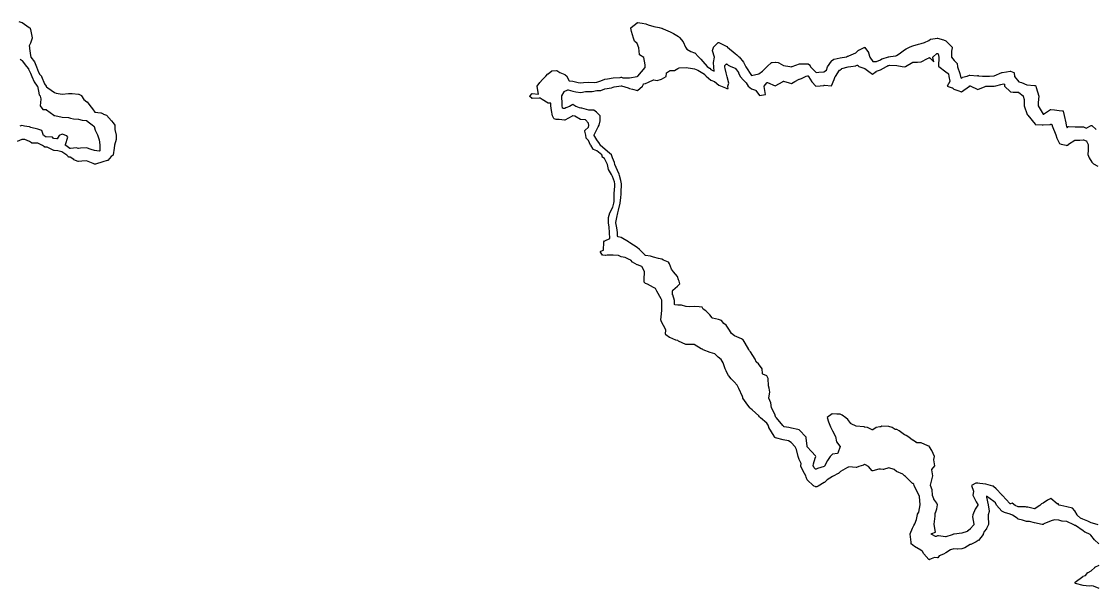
# Model space of a CAD drawing. Header units: millimetres. Extents: x 0 to 500, y 0 to 700.
# Drawn here: x 254.4 to 377.2, y 376.9 to 441.7 of the extents above; entities that cross this region are included whole.
import ezdxf

# ---------------------------------------------------------------- set-up
doc = ezdxf.new("R2010")
doc.units = ezdxf.units.MM
doc.layers.add('CORTE', color=1, linetype='Continuous')
doc.layers.add('GRABADO', color=5, linetype='Continuous')

msp = doc.modelspace()

# ---------------------------------------------------------------- linework, layer by layer
at = {"layer": 'CORTE'}
for points in [[(254.14, 441.72), (254.5, 441.6), (254.5, 441.6), (254.51, 441.59), (255.33, 441.03), (255.4, 440.99), (255.41, 440.98), (255.41, 440.98), (255.42, 440.98), (255.42, 440.97), (255.43, 440.96), (255.43, 440.95), (255.43, 440.94), (255.47, 440.82), (255.47, 440.81), (255.65, 439.87), (255.65, 439.86), (255.65, 439.85), (255.65, 439.84), (255.65, 439.83), (255.47, 439.26), (255.47, 439.26), (255.31, 438.93), (255.35, 438.76), (255.35, 438.75), (255.36, 438.62), (255.47, 437.84), (255.5, 437.66), (255.92, 437.12), (255.92, 437.12), (255.93, 437.11), (255.93, 437.11), (256.15, 436.55), (256.39, 435.95), (256.56, 435.66), (256.73, 435.46), (256.74, 435.45), (256.74, 435.44), (256.74, 435.44), (257.09, 434.6), (257.26, 434.34), (257.26, 434.33), (257.26, 434.33), (257.27, 434.32), (257.27, 434.31), (257.27, 434.28), (257.3, 434.25), (257.46, 434.16), (257.46, 434.16), (258.21, 433.6), (258.42, 433.54), (259.1, 433.43), (259.82, 433.51), (259.83, 433.51), (260.03, 433.49), (260.23, 433.51), (260.23, 433.51), (260.24, 433.51), (260.96, 433.43), (260.97, 433.43), (260.98, 433.43), (260.98, 433.43), (260.99, 433.42), (261.29, 433.25), (261.3, 433.25), (261.3, 433.24), (261.31, 433.24), (261.31, 433.23), (261.32, 433.22), (261.57, 432.8), (261.93, 432.55), (261.93, 432.55), (261.94, 432.55), (261.94, 432.54), (262.26, 432.12), (262.55, 431.74), (262.85, 431.36), (263.53, 431.29), (263.54, 431.29), (263.55, 431.29), (263.55, 431.29), (263.77, 431.17), (263.84, 431.13), (264.15, 431.03), (264.16, 431.03), (264.17, 431.03), (264.18, 431.02), (264.18, 431.02), (264.18, 431.01), (264.72, 430.37), (264.93, 430.16), (264.93, 430.15), (265.12, 429.89), (265.12, 429.89), (265.12, 429.88), (265.12, 429.87), (265.13, 429.87), (265.13, 429.86), (265.13, 429.85), (265.13, 429.39), (265.26, 428.75), (265.26, 428.75), (265.26, 428.25), (265.26, 428.25), (265.26, 428.24), (265.08, 427.61), (265.04, 427.26), (264.93, 426.5), (264.93, 426.5), (264.93, 426.49), (264.92, 426.48), (264.92, 426.48), (264.92, 426.47), (264.91, 426.46), (264.91, 426.46), (264.71, 426.29), (264.3, 425.85), (264.29, 425.85), (264.29, 425.84), (264.28, 425.84), (264.28, 425.84), (264.27, 425.84), (264.26, 425.83), (263.76, 425.69), (262.9, 425.42), (262.89, 425.42), (262.89, 425.41), (262.88, 425.41), (262.87, 425.41), (262.79, 425.43), (262.78, 425.43), (262.66, 425.48), (262.66, 425.48), (261.87, 425.82), (261.34, 425.78), (260.96, 425.73), (260.96, 425.73), (260.95, 425.73), (260.94, 425.73), (260.93, 425.73), (260.93, 425.73), (260.43, 425.93), (260.42, 425.93), (260.42, 425.94), (260, 426.21), (259.85, 426.24), (259.84, 426.24), (259.83, 426.25), (259.82, 426.25), (259.82, 426.26), (259.81, 426.26), (259.81, 426.27), (259.64, 426.46), (259.07, 426.84), (258.6, 426.96), (258.17, 426.99), (258.16, 427), (258.16, 427), (258.15, 427), (258.15, 427), (257.4, 427.35), (257.24, 427.36), (257.09, 427.38), (257.09, 427.38), (257.09, 427.38), (257.08, 427.39), (257.07, 427.39), (257.06, 427.39), (257.06, 427.4), (256.84, 427.56), (256.3, 427.84), (255.63, 427.84), (255.63, 427.84), (255.62, 427.84), (255.61, 427.85), (255.6, 427.85), (255.6, 427.85), (255.59, 427.85), (255.36, 428.03), (254.82, 428.23), (254.48, 428.23), (253.96, 428.01)], [(377.62, 382.06), (377.12, 382.51), (377.12, 382.51), (376.69, 383.03), (376.63, 383.1), (376.03, 383.38), (376.02, 383.38), (375.8, 383.54), (375.8, 383.54), (374.93, 384.12), (374.87, 384.15), (374.84, 384.15), (374.83, 384.16), (374.83, 384.16), (374.82, 384.16), (374.81, 384.17), (374.76, 384.21), (373.95, 384.58), (373.4, 384.63), (373.39, 384.63), (373.38, 384.64), (373.03, 384.75), (372.55, 384.8), (372.14, 384.68), (371.31, 384.31), (371.22, 384.27), (371.22, 384.27), (371.17, 384.25), (371.16, 384.25), (371.15, 384.25), (371.14, 384.25), (370.25, 384.43), (369.66, 384.6), (369.34, 384.6), (369.33, 384.6), (369.32, 384.6), (369.32, 384.61), (368.86, 384.75), (368.39, 384.87), (368.39, 384.87), (368.38, 384.88), (368.37, 384.88), (368.36, 384.89), (368.15, 385.07), (367.74, 385.32), (367.46, 385.43), (366.8, 385.64), (366.8, 385.64), (366.53, 385.77), (366.52, 385.77), (366.51, 385.77), (366.51, 385.78), (366.5, 385.78), (365.92, 386.45), (365.92, 386.45), (365.91, 386.46), (365.91, 386.46), (365.8, 386.72), (365.59, 386.87), (364.77, 387.49), (364.78, 387.37), (364.94, 386.51), (365.08, 385.76), (365.08, 385.75), (365.08, 385.74), (365.08, 385.73), (365.08, 385.72), (365.08, 385.72), (364.94, 385.37), (364.95, 385.18), (364.99, 384.28), (364.99, 384.27), (364.99, 384.27), (364.99, 384.26), (364.99, 384.25), (364.99, 384.24), (364.77, 383.78), (364.77, 383.78), (364.77, 383.77), (364.51, 383.44), (364.38, 383.13), (364.37, 383.12), (364.37, 383.12), (363.84, 382.44), (363.84, 382.43), (363.83, 382.43), (363.82, 382.42), (363.59, 382.26), (363.59, 382.26), (363.58, 382.26), (362.97, 381.98), (362.89, 381.95), (362.29, 381.59), (362.29, 381.59), (362.28, 381.58), (361.95, 381.48), (361.95, 381.48), (361.94, 381.48), (361.47, 381.42), (361.46, 381.42), (361.45, 381.42), (361.01, 381.49), (360.64, 381.34), (360.11, 381), (360.11, 381), (359.83, 380.87), (359.36, 380.68), (359.21, 380.46), (359.21, 380.45), (359.2, 380.45), (359.2, 380.44), (359.19, 380.44), (359.18, 380.43), (359.17, 380.43), (359.16, 380.43), (359.16, 380.43), (359.15, 380.43), (358.83, 380.47), (358.25, 380.24), (358.24, 380.23), (358.24, 380.23), (358.23, 380.23), (358.22, 380.23), (358.21, 380.23), (358.21, 380.23), (358.2, 380.23), (358.19, 380.24), (358.18, 380.24), (358.18, 380.25), (358.17, 380.25), (358.17, 380.25), (357.6, 380.89), (357.59, 380.9), (357.59, 380.9), (357.46, 381.15), (357.25, 381.31), (356.54, 381.74), (356.53, 381.74), (356.33, 381.91), (356.3, 381.93), (356.29, 381.93), (356.19, 381.99), (356.18, 381.99), (356.18, 381.99), (356.17, 382), (356.17, 382), (356.16, 382.01), (356.16, 382.01), (356.16, 382.02), (356.15, 382.03), (356.15, 382.04), (356.15, 382.05), (356.15, 382.22), (356.02, 383.15), (356.02, 383.16), (356.02, 383.17), (356.02, 383.17), (356.02, 383.18), (356.03, 383.19), (356.3, 383.85), (356.45, 384.14), (356.45, 384.14), (356.55, 384.31), (356.75, 384.84), (356.89, 385.41), (356.89, 385.42), (356.89, 385.42), (357.03, 385.65), (357.17, 386.5), (357.09, 387.44), (357.05, 387.58), (356.76, 388.14), (356.76, 388.14), (356.49, 388.69), (356.49, 388.7), (356.45, 388.85), (356.33, 388.93), (356.33, 388.93), (356.32, 388.94), (355.47, 389.78), (355.47, 389.79), (355.47, 389.79), (355.45, 389.81), (355.44, 389.81), (355.43, 389.81), (355.42, 389.82), (355.42, 389.82), (355.41, 389.82), (355.4, 389.82), (355.4, 389.83), (355.39, 389.83), (355.19, 390.02), (354.49, 390.3), (354.48, 390.3), (354.48, 390.31), (354.47, 390.31), (354.19, 390.53), (353.59, 390.71), (352.97, 390.53), (352.97, 390.53), (352.96, 390.52), (352.95, 390.52), (352.94, 390.53), (352.66, 390.58), (352.44, 390.58), (351.76, 390.38), (351.75, 390.38), (351.75, 390.38), (351.74, 390.37), (351.73, 390.38), (351.72, 390.38), (351.72, 390.38), (351.71, 390.38), (351.7, 390.38), (351.7, 390.39), (351.69, 390.4), (351.68, 390.4), (351.28, 390.88), (350.94, 391.06), (350.82, 391.09), (350.7, 391.04), (350.7, 391.04), (350.15, 390.87), (349.91, 390.78), (349.9, 390.78), (349.9, 390.78), (349.89, 390.78), (349.88, 390.78), (349.01, 390.83), (349.01, 390.83), (349, 390.82), (349, 390.82), (348.89, 390.76), (348.08, 390.32), (347.83, 390.09), (347.82, 390.08), (347.82, 390.08), (347.81, 390.08), (347.24, 389.77), (347.24, 389.76), (347.14, 389.72), (346.56, 389.37), (346.23, 389.07), (346.22, 389.07), (346.22, 389.07), (345.53, 388.65), (345.53, 388.65), (345.35, 388.57), (345.35, 388.57), (345.34, 388.57), (345.33, 388.56), (345.26, 388.55), (345.26, 388.55), (345.25, 388.55), (345.24, 388.56), (345.23, 388.56), (345.23, 388.56), (345.22, 388.56), (345.17, 388.59), (345.02, 388.65), (345.01, 388.65), (345.01, 388.66), (345, 388.66), (345, 388.66), (344.27, 389.34), (344.27, 389.34), (344.26, 389.35), (344.26, 389.36), (344.15, 389.67), (344.1, 389.8), (343.79, 390.36), (343.79, 390.36), (343.53, 390.91), (343.53, 390.92), (343.53, 390.93), (343.53, 390.93), (343.53, 390.94), (343.53, 390.95), (343.53, 390.95), (343.57, 391.23), (343.33, 391.68), (343.33, 391.68), (343.33, 391.69), (343.33, 391.69), (343.25, 392.04), (343.05, 392.81), (342.9, 393.12), (342.43, 393.63), (342.11, 393.8), (341.53, 393.92), (341.53, 393.93), (340.63, 394.17), (340.6, 394.18), (340.6, 394.18), (340.58, 394.19), (340.57, 394.19), (340.56, 394.2), (340.56, 394.2), (340.53, 394.22), (340.53, 394.22), (340.52, 394.23), (340.51, 394.24), (340.51, 394.24), (340.51, 394.25), (340.48, 394.33), (339.87, 395.35), (339.87, 395.36), (339.86, 395.36), (339.86, 395.37), (339.82, 395.6), (339.64, 395.82), (338.92, 396.45), (338.92, 396.45), (338.82, 396.57), (338.72, 396.65), (338.72, 396.65), (337.96, 397.36), (337.79, 397.51), (337.78, 397.52), (337.73, 397.55), (337.72, 397.55), (337.71, 397.55), (337.7, 397.56), (337.7, 397.56), (337.7, 397.57), (337.28, 398.17), (336.92, 398.68), (336.92, 398.69), (336.89, 398.74), (336.89, 398.74), (336.89, 398.75), (336.85, 398.87), (336.46, 399.8), (336.25, 400.18), (335.93, 400.55), (335.58, 400.89), (335.58, 400.9), (335.29, 401.24), (335.28, 401.25), (335.28, 401.25), (335, 401.82), (334.89, 402.03), (334.89, 402.03), (334.66, 402.73), (334.42, 403.12), (334.09, 403.38), (334.09, 403.39), (333.72, 403.76), (333.19, 403.9), (333.18, 403.9), (332.39, 404.21), (332.39, 404.22), (332.38, 404.22), (332.3, 404.28), (332.26, 404.3), (332.15, 404.34), (332.15, 404.34), (331.34, 404.83), (330.43, 404.83), (330.42, 404.83), (330.42, 404.83), (330.41, 404.83), (330.4, 404.83), (329.57, 405.21), (329.57, 405.21), (329.48, 405.26), (329.45, 405.27), (329.23, 405.32), (329.23, 405.32), (328.55, 405.6), (328.54, 405.6), (328.54, 405.6), (328.53, 405.61), (328.11, 405.94), (328.1, 405.95), (328.1, 405.95), (328.1, 405.96), (328.09, 405.96), (328.09, 405.97), (328.09, 405.98), (328.08, 405.99), (328.08, 406), (328.08, 406), (328.12, 406.49), (327.58, 407.5), (327.58, 407.5), (327.56, 407.56), (327.55, 407.58), (327.55, 407.58), (327.54, 407.59), (327.54, 407.6), (327.54, 407.61), (327.54, 407.62), (327.54, 407.63), (327.54, 407.63), (327.54, 407.64), (327.55, 407.65), (327.55, 407.67), (327.58, 407.93), (327.64, 408.73), (327.64, 409.84), (327.63, 409.89), (327.58, 410.04), (327.07, 410.91), (327.07, 410.91), (326.93, 411.21), (326.69, 411.34), (326.01, 411.71), (325.77, 411.8), (325.76, 411.81), (325.76, 411.81), (325.75, 411.82), (325.66, 411.91), (325.66, 411.92), (325.65, 411.92), (325.65, 411.93), (325.64, 411.94), (325.64, 411.94), (325.64, 411.95), (325.62, 412.05), (325.62, 412.06), (325.62, 412.19), (325.68, 413.16), (325.35, 413.74), (324.85, 413.92), (324.84, 413.92), (324.84, 413.92), (324.31, 414.22), (324.3, 414.23), (324.3, 414.23), (324.29, 414.23), (324.09, 414.45), (323.91, 414.54), (323.47, 414.76), (323.01, 414.83), (323, 414.83), (322.99, 414.84), (322.99, 414.84), (322.7, 414.97), (322.09, 415.04), (321.41, 415.04), (321.19, 414.97), (321.18, 414.97), (321.17, 414.97), (321.17, 414.97), (321.16, 414.97), (320.89, 415.01), (320.89, 415.01), (320.88, 415.01), (320.87, 415.02), (320.86, 415.03), (320.85, 415.03), (320.85, 415.04), (320.63, 415.36), (320.63, 415.36), (320.63, 415.37), (320.62, 415.38), (320.62, 415.39), (320.62, 415.4), (320.62, 415.41), (320.63, 415.43), (320.63, 415.44), (320.63, 415.44), (320.64, 415.45), (320.64, 415.45), (320.65, 415.46), (320.65, 415.46), (320.66, 415.47), (320.66, 415.47), (320.97, 415.6), (321.01, 416.52), (321.01, 416.52), (321.02, 416.53), (321.02, 416.54), (321.02, 416.54), (321.02, 416.55), (321.03, 416.56), (321.03, 416.56), (321.11, 416.65), (321.12, 416.65), (321.12, 416.66), (321.13, 416.66), (321.13, 416.66), (321.7, 416.94), (321.68, 417.62), (321.61, 418.24), (321.55, 418.73), (321.55, 418.73), (321.55, 419.3), (321.56, 419.31), (321.7, 419.87), (321.71, 419.88), (322.03, 420.52), (322.14, 420.83), (322.17, 420.97), (322.19, 421.17), (322.19, 422.07), (322.19, 422.07), (322.26, 422.89), (322.27, 423.17), (322.22, 423.4), (322.02, 424.01), (321.9, 424.26), (321.56, 424.81), (321.56, 424.82), (321.56, 424.83), (321.56, 424.83), (321.45, 425.38), (321.11, 426.07), (320.91, 426.18), (320.9, 426.18), (320.9, 426.19), (320.89, 426.19), (320.89, 426.2), (320.88, 426.2), (320.88, 426.21), (320.88, 426.22), (320.87, 426.22), (320.78, 426.47), (320.2, 426.93), (319.82, 427.09), (319.81, 427.09), (319.81, 427.09), (319.8, 427.1), (319.79, 427.11), (319.79, 427.12), (319.52, 427.59), (319.51, 427.59), (319.25, 428.14), (319.01, 428.4), (319.01, 428.4), (319.01, 428.41), (319, 428.42), (319, 428.43), (319, 428.43), (318.96, 428.72), (318.85, 429.2), (318.84, 429.21), (318.85, 429.22), (318.85, 429.23), (318.85, 429.23), (318.85, 429.24), (318.85, 429.25), (318.86, 429.25), (318.86, 429.26), (318.86, 429.26), (319.25, 429.66), (319.31, 429.85), (319.25, 430.09), (318.93, 430.47), (318.38, 430.53), (318.38, 430.53), (318.37, 430.53), (318.36, 430.54), (318.35, 430.54), (317.71, 430.89), (317.49, 430.94), (317.46, 430.95), (317.45, 430.95), (317.38, 430.9), (317.38, 430.9), (316.57, 430.45), (316.57, 430.45), (316.56, 430.45), (316.55, 430.45), (316.54, 430.44), (316.53, 430.44), (315.92, 430.51), (315.61, 430.52), (315.6, 430.52), (315.59, 430.52), (315.58, 430.53), (315.35, 430.61), (315.34, 430.61), (315.34, 430.62), (315.33, 430.62), (315.32, 430.63), (315.31, 430.64), (315.15, 430.93), (315.15, 430.94), (315.15, 430.94), (315.15, 430.94), (315.04, 431.55), (315.04, 431.55), (314.96, 432.07), (314.96, 432.07), (314.94, 432.39), (314.69, 432.38), (314.68, 432.38), (314.67, 432.38), (314.67, 432.38), (314.66, 432.38), (314.65, 432.38), (314.65, 432.39), (313.98, 432.81), (313.73, 432.96), (313.64, 432.98), (312.83, 432.93), (312.83, 432.93), (312.82, 432.93), (312.81, 432.93), (312.8, 432.94), (312.8, 432.94), (312.79, 432.94), (312.78, 432.95), (312.78, 432.95), (312.6, 433.13), (312.59, 433.14), (312.59, 433.14), (312.58, 433.15), (312.58, 433.16), (312.58, 433.16), (312.57, 433.17), (312.57, 433.18), (312.57, 433.18), (312.57, 433.19), (312.57, 433.2), (312.58, 433.21), (312.58, 433.21), (312.58, 433.22), (312.59, 433.23), (312.59, 433.23), (312.78, 433.45), (312.78, 433.46), (312.78, 433.46), (312.79, 433.47), (312.8, 433.47), (312.8, 433.47), (312.81, 433.48), (312.82, 433.48), (312.82, 433.48), (312.83, 433.48), (312.83, 433.48), (313.53, 433.43), (313.39, 434.29), (313.39, 434.29), (313.39, 434.3), (313.39, 434.31), (313.39, 434.31), (313.4, 434.32), (313.4, 434.33), (313.4, 434.33), (313.41, 434.34), (313.7, 434.74), (313.7, 434.75), (314.01, 435.09), (314.37, 435.46), (314.63, 435.74), (314.63, 435.75), (314.64, 435.75), (315.07, 436.07), (315.07, 436.07), (315.08, 436.07), (315.09, 436.07), (315.09, 436.08), (315.1, 436.08), (315.1, 436.08), (315.6, 436.12), (315.61, 436.12), (315.62, 436.12), (315.63, 436.12), (315.64, 436.12), (315.65, 436.11), (316, 435.91), (316.57, 435.65), (316.57, 435.65), (316.58, 435.64), (316.58, 435.64), (316.79, 435.46), (316.79, 435.46), (316.8, 435.45), (316.8, 435.45), (317.07, 434.95), (317.47, 434.89), (317.48, 434.89), (318.08, 434.75), (318.39, 434.72), (318.71, 434.77), (318.71, 434.77), (319.31, 434.8), (319.32, 434.8), (319.91, 434.77), (320.23, 434.78), (320.68, 434.93), (321.14, 435.12), (321.15, 435.12), (321.42, 435.17), (322.08, 435.29), (322.09, 435.29), (322.88, 435.33), (323.01, 435.35), (323.02, 435.35), (323.02, 435.35), (323.03, 435.35), (323.04, 435.35), (323.19, 435.3), (323.94, 435.3), (324.84, 435.45), (324.84, 435.45), (324.85, 435.46), (324.86, 435.46), (324.86, 435.46), (324.9, 435.47), (325.74, 436.48), (325.76, 436.51), (325.76, 436.52), (325.75, 436.52), (325.75, 436.53), (325.75, 436.53), (325.75, 436.54), (325.73, 436.76), (325.59, 437.59), (325.11, 437.91), (325.11, 437.91), (325.1, 437.92), (325.09, 437.92), (325.09, 437.93), (325.08, 437.94), (325.08, 437.94), (325.08, 437.95), (325.08, 437.96), (325, 438.73), (324.81, 439.21), (324.54, 439.47), (324.54, 439.48), (324.53, 439.49), (324.53, 439.49), (324.53, 439.49), (324.4, 439.83), (324.4, 439.83), (324.19, 440.57), (324.12, 440.95), (324.12, 440.96), (324.12, 440.97), (324.12, 440.97), (324.12, 440.98), (324.12, 440.99), (324.12, 441), (324.13, 441), (324.13, 441.01), (324.14, 441.01), (324.14, 441.02), (324.14, 441.02), (324.83, 441.58), (324.83, 441.59), (324.84, 441.59), (324.85, 441.6), (324.85, 441.6), (324.86, 441.6), (324.87, 441.6), (324.88, 441.6), (325.4, 441.53), (325.82, 441.44), (325.82, 441.44), (325.82, 441.44), (326.07, 441.34), (326.74, 441.16), (327.33, 441.04), (327.33, 441.04), (327.6, 440.96), (327.66, 440.95), (327.67, 440.95), (327.68, 440.95), (327.68, 440.94), (327.81, 440.89), (328.61, 440.55), (328.61, 440.55), (328.97, 440.34), (329.54, 440.02), (329.55, 440.02), (329.55, 440.01), (329.67, 439.91), (329.67, 439.9), (329.67, 439.9), (330.07, 439.39), (330.07, 439.39), (330.07, 439.38), (330.36, 438.78), (330.49, 438.57), (330.95, 438.29), (331.38, 438.14), (331.39, 438.14), (331.4, 438.14), (331.4, 438.13), (331.41, 438.13), (331.84, 437.68), (332.11, 437.42), (332.12, 437.42), (332.34, 437.17), (332.83, 436.58), (333.1, 436.4), (333.11, 436.4), (333.11, 436.4), (333.12, 436.39), (333.26, 436.24), (333.63, 436.05), (333.6, 436.52), (333.56, 437.03), (333.56, 437.03), (333.56, 437.04), (333.56, 437.04), (333.67, 437.63), (333.43, 438.37), (333.43, 438.38), (333.43, 438.39), (333.43, 438.39), (333.43, 438.4), (333.43, 438.41), (333.43, 438.41), (333.54, 438.76), (333.54, 438.77), (333.55, 438.78), (333.55, 438.79), (333.56, 438.79), (334.09, 439.31), (334.09, 439.31), (334.1, 439.31), (334.1, 439.31), (334.11, 439.32), (334.12, 439.32), (334.13, 439.32), (334.14, 439.32), (334.15, 439.32), (334.15, 439.32), (334.16, 439.32), (334.17, 439.32), (335.01, 438.91), (335.02, 438.91), (335.1, 438.85), (335.11, 438.85), (335.11, 438.84), (335.13, 438.82), (335.16, 438.8), (335.16, 438.8), (336.04, 438.05), (336.21, 437.9), (336.46, 437.69), (336.46, 437.68), (336.47, 437.68), (336.97, 437.07), (336.98, 437.07), (336.98, 437.06), (337.15, 436.76), (337.26, 436.56), (337.88, 435.54), (338.74, 435.76), (339.16, 436.05), (339.64, 436.53), (339.68, 436.57), (339.69, 436.57), (340.2, 437.02), (340.21, 437.02), (340.22, 437.03), (340.22, 437.03), (340.23, 437.03), (340.24, 437.04), (340.24, 437.04), (340.25, 437.04), (340.62, 437.06), (340.62, 437.06), (340.63, 437.06), (340.99, 437.02), (340.99, 437.02), (341, 437.02), (341, 437.01), (341.01, 437.01), (341.57, 436.69), (342.27, 436.59), (342.27, 436.59), (342.46, 436.56), (342.47, 436.57), (342.56, 436.59), (343.38, 436.87), (343.38, 436.87), (343.39, 436.88), (343.4, 436.88), (344.33, 436.88), (344.34, 436.88), (344.35, 436.87), (344.36, 436.87), (344.36, 436.87), (344.53, 436.78), (344.54, 436.78), (344.54, 436.77), (344.55, 436.76), (344.55, 436.76), (344.55, 436.76), (344.56, 436.75), (344.64, 436.56), (345.28, 435.9), (345.61, 435.92), (346.15, 435.97), (346.46, 436.16), (346.57, 436.54), (346.57, 436.55), (346.57, 436.55), (346.58, 436.56), (346.58, 436.56), (347.05, 437.2), (347.05, 437.21), (347.05, 437.21), (347.06, 437.21), (347.3, 437.4), (347.3, 437.41), (347.31, 437.41), (347.32, 437.41), (347.32, 437.42), (347.33, 437.42), (348.02, 437.58), (348.76, 437.7), (348.86, 437.76), (348.87, 437.77), (348.88, 437.77), (348.89, 437.77), (348.94, 437.78), (349.02, 437.8), (349.84, 438.13), (350.13, 438.44), (350.13, 438.44), (350.14, 438.45), (350.14, 438.45), (350.15, 438.45), (350.78, 438.77), (350.79, 438.77), (350.8, 438.78), (350.81, 438.78), (350.81, 438.78), (350.82, 438.78), (350.83, 438.77), (350.84, 438.77), (350.84, 438.77), (350.85, 438.77), (350.86, 438.76), (350.87, 438.75), (350.87, 438.75), (351.29, 438.17), (351.29, 438.16), (351.29, 438.16), (351.29, 438.15), (351.44, 437.66), (351.78, 437.15), (352.19, 437.15), (352.63, 437.34), (352.81, 437.46), (352.82, 437.47), (352.83, 437.47), (352.83, 437.47), (353.57, 437.69), (353.57, 437.69), (353.58, 437.69), (353.79, 437.71), (354.41, 437.8), (354.48, 437.84), (354.76, 438.04), (355.4, 438.48), (355.4, 438.49), (355.58, 438.6), (355.59, 438.6), (356.05, 438.81), (356.34, 438.95), (356.34, 438.96), (356.35, 438.96), (357, 439.15), (357, 439.15), (357.28, 439.2), (357.69, 439.32), (358.18, 439.56), (358.37, 439.69), (358.37, 439.7), (358.38, 439.7), (358.38, 439.7), (358.39, 439.7), (359.14, 439.82), (359.14, 439.82), (359.15, 439.82), (359.16, 439.82), (359.16, 439.81), (359.85, 439.64), (359.86, 439.64), (360.11, 439.53), (360.12, 439.52), (360.13, 439.52), (360.13, 439.51), (360.83, 438.79), (360.84, 438.78), (360.84, 438.77), (360.84, 438.76), (360.85, 438.76), (360.85, 438.75), (360.85, 438.74), (360.85, 438.73), (360.76, 438.35), (360.76, 437.66), (361.06, 437.27), (361.37, 436.95), (361.38, 436.95), (361.38, 436.94), (361.38, 436.94), (361.39, 436.93), (361.39, 436.92), (361.46, 436.54), (361.71, 435.78), (361.71, 435.77), (361.77, 435.43), (361.83, 435.28), (361.91, 435.23), (361.98, 435.32), (361.98, 435.33), (361.99, 435.33), (361.99, 435.34), (362, 435.34), (362.01, 435.34), (362.01, 435.35), (362.02, 435.35), (362.54, 435.48), (362.83, 435.59), (362.83, 435.59), (362.84, 435.6), (362.84, 435.6), (362.85, 435.6), (362.86, 435.6), (363.74, 435.53), (363.76, 435.54), (363.77, 435.54), (363.77, 435.54), (363.79, 435.54), (363.79, 435.54), (363.8, 435.54), (363.83, 435.53), (364.29, 435.48), (364.71, 435.46), (365.12, 435.48), (365.59, 435.53), (365.59, 435.53), (365.63, 435.53), (365.65, 435.53), (366.53, 435.88), (366.54, 435.88), (366.54, 435.89), (367.05, 435.99), (367.47, 436.04), (367.48, 436.04), (367.5, 436.04), (367.51, 436.04), (367.87, 435.9), (367.88, 435.9), (367.89, 435.89), (367.89, 435.89), (367.89, 435.88), (367.9, 435.88), (367.9, 435.87), (367.91, 435.86), (367.91, 435.86), (367.91, 435.85), (367.91, 435.85), (367.98, 435.44), (368.45, 434.81), (368.76, 434.77), (368.77, 434.77), (368.78, 434.76), (369.36, 434.48), (370.23, 434.41), (370.26, 434.41), (370.3, 434.41), (370.3, 434.41), (370.31, 434.41), (370.32, 434.41), (370.32, 434.41), (370.33, 434.41), (370.34, 434.4), (370.35, 434.4), (370.35, 434.39), (370.36, 434.39), (370.37, 434.38), (370.37, 434.37), (370.39, 434.33), (370.44, 434.2), (370.75, 433.21), (370.75, 433.2), (370.75, 433.19), (370.75, 433.19), (370.75, 433.18), (370.68, 432.47), (370.68, 432.09), (371.24, 431.14), (371.26, 431.13), (372.08, 431.66), (372.09, 431.67), (372.1, 431.67), (372.11, 431.67), (372.12, 431.67), (372.12, 431.67), (372.55, 431.64), (372.55, 431.64), (373.05, 431.56), (373.46, 431.53), (373.47, 431.53), (373.47, 431.53), (373.48, 431.53), (373.49, 431.52), (373.5, 431.52), (373.51, 431.51), (373.52, 431.5), (373.52, 431.49), (373.53, 431.48), (373.53, 431.47), (373.65, 430.98), (373.82, 430.14), (373.87, 429.86), (373.9, 429.71), (373.98, 429.59), (374.07, 429.7), (374.08, 429.71), (374.08, 429.71), (374.09, 429.72), (374.1, 429.73), (374.12, 429.73), (374.13, 429.73), (374.14, 429.73), (374.9, 429.67), (375.6, 429.67), (375.81, 429.7), (375.82, 429.7), (375.83, 429.7), (375.84, 429.7), (375.85, 429.69), (375.85, 429.69), (376.14, 429.55), (376.72, 429.85), (376.72, 429.85), (376.73, 429.85), (376.74, 429.85), (376.75, 429.85), (376.76, 429.85), (376.77, 429.85), (376.78, 429.85), (376.79, 429.84), (376.8, 429.84), (377.3, 429.4)], [(377.65, 376.94), (377.01, 377.19), (376.75, 377.26), (376.5, 377.22), (376.49, 377.22), (376.49, 377.22), (376.48, 377.22), (375.81, 377.29), (375.81, 377.3), (374.93, 377.53), (374.93, 377.53), (374.93, 377.54), (374.92, 377.54), (374.91, 377.55), (374.9, 377.55), (374.9, 377.55), (374.9, 377.56), (374.89, 377.57), (374.89, 377.57), (374.89, 377.58), (374.88, 377.59), (374.88, 377.6), (374.88, 377.61), (374.88, 377.62), (374.89, 377.63), (374.89, 377.64), (374.89, 377.64), (374.9, 377.65), (374.9, 377.65), (374.9, 377.66), (374.91, 377.66), (375.78, 378.33), (375.79, 378.33), (375.8, 378.34), (376.07, 378.43), (376.35, 378.76), (376.36, 378.77), (376.37, 378.77), (376.37, 378.78), (376.37, 378.78), (376.71, 378.97), (377.15, 379.35), (377.15, 379.36), (377.16, 379.36), (377.63, 379.61)]]:
    msp.add_lwpolyline(points, dxfattribs=at)
at = {"layer": 'GRABADO'}
for points in [[(254.3, 437.43), (254.52, 437.25), (254.52, 437.25), (254.53, 437.24), (254.53, 437.24), (255.01, 436.57), (255.24, 436.31), (255.24, 436.31), (255.24, 436.3), (255.25, 436.29), (255.46, 435.81), (255.64, 435.44), (255.64, 435.44), (255.89, 434.84), (256.25, 434.34), (256.25, 434.33), (256.26, 434.33), (256.26, 434.32), (256.26, 434.32), (256.4, 433.75), (256.48, 433.33), (256.57, 433.24), (256.58, 433.23), (256.58, 433.22), (256.59, 433.21), (256.59, 433.2), (256.67, 432.87), (256.67, 432.87), (256.67, 432.86), (256.67, 432.85), (256.6, 432.1), (256.9, 431.68), (257.26, 431.66), (257.26, 431.66), (257.27, 431.66), (257.28, 431.65), (257.28, 431.65), (257.29, 431.64), (258.13, 431.02), (258.13, 431.02), (258.13, 431.01), (258.14, 431.01), (258.14, 431), (258.15, 430.99), (258.15, 430.98), (258.15, 430.98), (258.15, 430.97), (258.16, 430.98), (258.17, 430.98), (258.17, 430.98), (258.18, 430.98), (258.25, 430.97), (259.11, 430.81), (259.81, 430.77), (259.82, 430.77), (259.82, 430.77), (259.83, 430.77), (260.05, 430.68), (260.4, 430.6), (260.96, 430.56), (260.97, 430.55), (261.4, 430.44), (261.89, 430.41), (261.89, 430.41), (261.9, 430.4), (261.91, 430.4), (261.92, 430.4), (261.92, 430.39), (261.93, 430.39), (262.51, 429.91), (262.72, 429.75), (262.73, 429.74), (262.73, 429.74), (262.74, 429.73), (262.74, 429.73), (262.74, 429.72), (262.74, 429.71), (262.88, 429.31), (263.12, 428.77), (263.12, 428.77), (263.34, 428.21), (263.34, 428.2), (263.34, 428.19), (263.42, 427.63), (263.42, 427.63), (263.42, 426.98), (263.41, 426.97), (263.41, 426.97), (263.41, 426.96), (263.41, 426.95), (263.4, 426.95), (263.4, 426.94), (263.39, 426.93), (263.39, 426.93), (263.38, 426.93), (263.38, 426.92), (263.37, 426.92), (263.36, 426.92), (263.36, 426.91), (263.35, 426.91), (263.34, 426.91), (263.33, 426.91), (262.79, 427), (262.79, 427), (262.41, 427.1), (261.87, 427.29), (261.21, 427.25), (260.96, 427.22), (260.96, 427.22), (260.95, 427.22), (260.94, 427.22), (260.93, 427.22), (260.73, 427.3), (260.04, 427.21), (260.03, 427.21), (260.02, 427.21), (260.01, 427.21), (260.01, 427.21), (260, 427.22), (259.99, 427.22), (259.99, 427.22), (259.5, 427.57), (259.49, 427.57), (259.48, 427.58), (259.48, 427.59), (259.47, 427.59), (259.47, 427.6), (259.47, 427.61), (259.47, 427.61), (259.47, 427.62), (259.47, 427.63), (259.47, 427.64), (259.47, 427.64), (259.47, 427.65), (259.76, 428.51), (259.62, 428.67), (259.11, 428.84), (258.75, 428.68), (258.54, 428.33), (258.54, 428.33), (258.54, 428.32), (258.53, 428.32), (258.53, 428.31), (258.52, 428.31), (258.51, 428.31), (258.51, 428.3), (258.5, 428.3), (258.49, 428.3), (258.48, 428.3), (258.47, 428.3), (258.16, 428.35), (258.16, 428.35), (258.15, 428.36), (258.14, 428.36), (258.14, 428.36), (258.13, 428.37), (258.12, 428.37), (258, 428.5), (257.25, 428.53), (257.24, 428.53), (257.22, 428.54), (257.21, 428.54), (257.21, 428.54), (257, 428.68), (257, 428.68), (256.99, 428.68), (256.98, 428.69), (256.98, 428.7), (256.97, 428.71), (256.76, 429.27), (256.3, 429.41), (255.53, 429.6), (255.52, 429.6), (255.52, 429.6), (255.37, 429.67), (255.31, 429.69), (254.78, 429.78), (254.47, 429.85), (254.25, 429.78)], [(377.54, 384.2), (376.89, 384.4), (376.73, 384.46), (376.72, 384.46), (376.35, 384.64), (375.79, 384.86), (375.51, 384.98), (375.51, 384.98), (375.5, 384.99), (375.49, 384.99), (375.14, 385.33), (375.13, 385.34), (375.13, 385.34), (375.13, 385.34), (374.84, 385.81), (374.59, 386.11), (373.95, 386.26), (373.27, 386.42), (373.06, 386.46), (373.06, 386.46), (373.05, 386.46), (373.04, 386.47), (373.04, 386.47), (373.03, 386.48), (373.02, 386.49), (373.01, 386.49), (373.01, 386.5), (373.01, 386.51), (373, 386.51), (373, 386.52), (372.98, 386.62), (372.88, 386.62), (372.87, 386.62), (372.86, 386.62), (372.85, 386.62), (372.84, 386.63), (372.84, 386.63), (372.11, 387.22), (371.74, 387.04), (371.23, 386.69), (371.23, 386.69), (371.22, 386.69), (371.22, 386.69), (371.06, 386.63), (370.84, 386.44), (370.84, 386.44), (370.31, 386.07), (370.3, 386.06), (370.29, 386.06), (370.29, 386.06), (370.28, 386.06), (370.27, 386.05), (370.27, 386.05), (370.26, 386.05), (370.25, 386.05), (370.25, 386.06), (369.47, 386.25), (369.33, 386.25), (369.32, 386.25), (369.21, 386.28), (368.41, 386.28), (368.4, 386.28), (368.39, 386.28), (368.38, 386.28), (368.04, 386.43), (368.04, 386.43), (368.03, 386.43), (368.03, 386.44), (367.71, 386.69), (367.51, 386.63), (367.5, 386.62), (367.5, 386.62), (367.49, 386.62), (367.48, 386.62), (367.47, 386.62), (367.46, 386.63), (367.45, 386.63), (367.44, 386.64), (367.43, 386.64), (366.58, 387.56), (366.57, 387.57), (366.57, 387.58), (366.56, 387.58), (366.55, 387.62), (366.52, 387.65), (366.51, 387.65), (366.51, 387.65), (365.87, 388.32), (365.58, 388.6), (365.56, 388.62), (365.48, 388.65), (364.69, 388.88), (364.01, 388.93), (364.01, 388.93), (363.78, 388.96), (363.53, 388.96), (363.04, 388.69), (363.28, 388.05), (363.28, 388.05), (363.28, 388.05), (363.28, 388.04), (363.28, 388.03), (363.28, 388.02), (363.28, 388.02), (363.2, 387.62), (363.57, 386.86), (363.77, 386.54), (363.77, 386.53), (363.78, 386.52), (363.78, 386.52), (363.78, 386.51), (363.78, 386.5), (363.78, 386.5), (363.78, 386.49), (363.78, 386.48), (363.78, 386.47), (363.78, 386.47), (363.77, 386.46), (363.77, 386.46), (363.47, 386), (363.2, 385.36), (363.16, 385.11), (363.33, 384.29), (363.33, 384.28), (363.33, 384.27), (363.33, 384.26), (363.33, 384.25), (363.32, 384.24), (363.32, 384.24), (363.32, 384.23), (363.31, 384.23), (362.91, 383.74), (362.91, 383.74), (362.9, 383.73), (362.59, 383.48), (362.58, 383.47), (362.58, 383.47), (362.57, 383.47), (362.57, 383.46), (361.95, 383.25), (361.94, 383.25), (361.94, 383.25), (361.06, 383.15), (361.05, 383.15), (361.04, 383.15), (361.04, 383.15), (361.01, 383.16), (360.98, 383.15), (360.83, 383.09), (360.1, 382.85), (360.09, 382.84), (360.08, 382.84), (360.07, 382.84), (360.07, 382.84), (359.26, 382.95), (359.17, 382.94), (358.99, 382.88), (358.99, 382.87), (358.98, 382.87), (358.98, 382.87), (358.97, 382.87), (358.96, 382.87), (358.96, 382.87), (358.95, 382.87), (358.94, 382.88), (358.51, 383.1), (358.51, 383.1), (358.5, 383.1), (358.5, 383.11), (358.49, 383.11), (358.49, 383.12), (358.48, 383.13), (358.48, 383.13), (358.48, 383.14), (358.48, 383.15), (358.47, 383.16), (358.48, 383.17), (358.48, 383.18), (358.48, 383.19), (358.48, 383.19), (358.49, 383.2), (358.49, 383.21), (358.5, 383.22), (358.51, 383.23), (358.51, 383.23), (358.52, 383.23), (358.53, 383.23), (358.94, 383.36), (358.78, 384.26), (358.78, 384.27), (358.78, 384.28), (358.78, 384.28), (358.9, 385.19), (358.9, 385.39), (358.91, 385.58), (358.91, 385.59), (358.91, 385.59), (358.92, 385.6), (359.08, 386.06), (359.17, 386.49), (359.08, 386.69), (358.75, 387.16), (358.75, 387.17), (358.74, 387.18), (358.59, 387.58), (358.59, 387.59), (358.58, 387.6), (358.58, 387.6), (358.55, 388.22), (358.36, 388.69), (358.36, 388.7), (358.35, 388.71), (358.35, 388.72), (358.36, 388.73), (358.43, 389.06), (358.43, 389.07), (358.61, 389.83), (358.51, 390.5), (358.51, 390.5), (358.51, 390.51), (358.51, 390.52), (358.51, 390.52), (358.52, 390.53), (358.52, 390.54), (358.52, 390.55), (358.84, 390.96), (358.75, 391.65), (358.75, 391.66), (358.75, 391.67), (358.75, 391.67), (358.8, 392.04), (358.51, 392.71), (358.26, 393.13), (358.26, 393.13), (358.25, 393.14), (358.24, 393.18), (358.21, 393.18), (358.21, 393.18), (358.2, 393.19), (358.19, 393.19), (358.06, 393.25), (357.28, 393.57), (356.79, 393.6), (356.78, 393.6), (356.77, 393.6), (356.76, 393.61), (356.76, 393.61), (356.33, 393.88), (356.32, 393.88), (355.9, 394.22), (355.59, 394.43), (355.41, 394.51), (355.41, 394.51), (355.4, 394.51), (354.78, 394.96), (354.5, 395.1), (354.33, 395.11), (354.32, 395.11), (354.31, 395.11), (354.31, 395.12), (353.96, 395.32), (353.58, 395.44), (352.81, 395.48), (352.69, 395.43), (352.68, 395.43), (352.68, 395.43), (352.67, 395.43), (352.67, 395.43), (352.58, 395.43), (352.16, 395.32), (351.78, 395.07), (351.77, 395.07), (351.76, 395.07), (351.76, 395.07), (351.74, 395.06), (351.73, 395.06), (351.72, 395.06), (351.71, 395.07), (351.71, 395.07), (351.17, 395.32), (350.85, 395.38), (350.84, 395.38), (350.83, 395.38), (350.83, 395.38), (350.82, 395.39), (350.81, 395.39), (350.78, 395.42), (350.73, 395.41), (350.73, 395.41), (350.72, 395.41), (349.88, 395.5), (349.87, 395.5), (349.86, 395.5), (349.86, 395.5), (349.3, 395.77), (349.29, 395.77), (349.29, 395.78), (349.28, 395.78), (349.28, 395.78), (349.27, 395.79), (348.9, 396.26), (348.7, 396.44), (348.27, 396.76), (348.02, 396.84), (347.65, 396.87), (347.13, 396.9), (346.55, 396.47), (346.71, 395.98), (346.91, 395.42), (347.02, 395.25), (347.17, 394.96), (347.17, 394.96), (347.5, 394.31), (347.5, 394.3), (347.5, 394.3), (347.5, 394.29), (347.6, 393.71), (348.01, 393.21), (348.02, 393.2), (348.02, 393.19), (348.02, 393.18), (348.03, 393.17), (348.03, 393.16), (348.02, 393.16), (348.02, 393.15), (347.77, 392.42), (347.77, 392.42), (347.77, 392.41), (347.76, 392.41), (347.76, 392.4), (347.75, 392.4), (347.75, 392.39), (347.74, 392.39), (347.73, 392.38), (347.73, 392.38), (347.72, 392.38), (347.72, 392.38), (347.14, 392.29), (346.88, 392.01), (346.6, 391.58), (346.24, 390.91), (346.24, 390.91), (346.24, 390.9), (346.23, 390.9), (346.22, 390.89), (346.2, 390.88), (346.19, 390.87), (346.19, 390.87), (345.45, 390.67), (345.29, 390.58), (345.28, 390.58), (345.28, 390.58), (345.27, 390.58), (345.26, 390.58), (345.26, 390.58), (345.25, 390.58), (345.24, 390.58), (345.23, 390.58), (345.22, 390.58), (345.21, 390.59), (345.21, 390.59), (345.06, 390.72), (345.06, 390.73), (345.05, 390.73), (345.05, 390.74), (345.05, 390.74), (344.97, 390.91), (344.97, 390.92), (344.97, 390.93), (344.96, 390.93), (344.96, 390.94), (344.96, 390.95), (344.96, 390.95), (345, 391.18), (345, 391.18), (345.18, 391.84), (345.18, 391.85), (345.26, 392.03), (345.21, 392.08), (345.2, 392.08), (345.2, 392.09), (344.77, 392.6), (344.27, 393.12), (344.27, 393.12), (344.26, 393.13), (344.26, 393.14), (344.26, 393.15), (344.26, 393.15), (344.26, 393.16), (344.25, 393.19), (344.25, 393.19), (344.16, 394.15), (344.13, 394.24), (343.36, 395.05), (343.2, 395.1), (342.46, 395.25), (342.17, 395.32), (341.62, 395.43), (341.62, 395.43), (341.61, 395.43), (341.6, 395.43), (341.6, 395.44), (341.59, 395.44), (341.58, 395.45), (341.49, 395.57), (340.75, 396.45), (340.66, 396.57), (340.66, 396.57), (340.65, 396.58), (340.65, 396.59), (340.65, 396.59), (340.55, 396.85), (340.19, 397.58), (340.19, 397.59), (340.18, 397.59), (340.18, 397.6), (340.09, 398.15), (339.86, 398.7), (339.86, 398.7), (339.86, 398.72), (339.86, 398.72), (339.86, 398.73), (339.86, 398.74), (339.99, 399.39), (339.93, 399.82), (339.85, 400.08), (339.84, 400.08), (339.84, 400.09), (339.84, 400.1), (339.8, 400.93), (339.64, 401.23), (339.2, 401.44), (339.19, 401.45), (339.19, 401.45), (339.18, 401.46), (339.18, 401.46), (339.17, 401.47), (339.17, 401.48), (339.16, 401.49), (339.16, 401.5), (339.13, 402.03), (338.71, 402.62), (338.47, 402.81), (338.46, 402.81), (338.46, 402.82), (338.45, 402.82), (338.45, 402.83), (338.45, 402.83), (338.32, 403.14), (337.79, 403.99), (337.67, 404.08), (337.67, 404.08), (337.66, 404.09), (337.66, 404.1), (337.66, 404.1), (337.65, 404.11), (337.65, 404.11), (337.61, 404.25), (337.18, 404.96), (337.18, 404.96), (336.96, 405.34), (336.91, 405.36), (336.91, 405.36), (336.88, 405.38), (336.87, 405.39), (336.76, 405.48), (335.96, 405.79), (335.95, 405.8), (335.95, 405.8), (335.94, 405.8), (335.62, 406.06), (335.62, 406.07), (335.61, 406.07), (335.6, 406.08), (335.6, 406.08), (335.39, 406.47), (335.01, 407.02), (334.73, 407.21), (334.73, 407.22), (334.72, 407.22), (334.72, 407.23), (334.45, 407.56), (334.11, 407.69), (333.44, 407.83), (333.43, 407.84), (333.42, 407.84), (333.42, 407.84), (333.41, 407.85), (333.4, 407.85), (333.4, 407.86), (333.39, 407.86), (333.39, 407.87), (333.15, 408.22), (332.66, 408.67), (332.39, 408.85), (332.39, 408.85), (332.38, 408.86), (332.37, 408.86), (332.37, 408.87), (332.24, 409.07), (331.9, 409.11), (331.36, 409.16), (330.81, 409.11), (330.81, 409.11), (330.8, 409.11), (330.42, 409.16), (330.41, 409.16), (329.88, 409.3), (329.5, 409.3), (329.49, 409.3), (329.15, 409.36), (329.14, 409.36), (329.14, 409.36), (329.13, 409.37), (329.12, 409.37), (329.12, 409.37), (329.11, 409.38), (329.11, 409.39), (329.1, 409.39), (329.1, 409.4), (329.1, 409.4), (329.09, 409.41), (329.09, 409.42), (329.09, 409.83), (328.89, 410.48), (328.89, 410.48), (328.88, 410.49), (328.88, 410.96), (328.89, 410.96), (328.89, 410.97), (328.89, 410.98), (328.89, 410.99), (328.9, 410.99), (328.9, 411), (328.91, 411), (328.91, 411.01), (329.45, 411.47), (329.69, 411.76), (329.62, 412.04), (329.57, 412.21), (329.44, 412.59), (328.99, 413.13), (328.99, 413.13), (328.77, 413.43), (328.76, 413.44), (328.76, 413.44), (328.51, 414.04), (328.4, 414.23), (327.83, 414.47), (327.63, 414.55), (327.28, 414.64), (327.28, 414.64), (326.71, 414.8), (326.36, 414.9), (325.79, 414.99), (325.78, 414.99), (325.77, 414.99), (325.76, 415), (325.76, 415), (325.75, 415), (325.75, 415.01), (325.41, 415.35), (325.09, 415.66), (324.83, 415.9), (323.98, 416.45), (323.98, 416.45), (323.94, 416.48), (323.92, 416.49), (323.92, 416.49), (323.91, 416.5), (323.82, 416.55), (322.99, 417.03), (322.64, 417.13), (322.64, 417.13), (322.63, 417.13), (322.63, 417.13), (322.62, 417.14), (322.61, 417.14), (322.61, 417.15), (322.61, 417.15), (322.6, 417.16), (322.6, 417.17), (322.59, 417.18), (322.59, 417.19), (322.59, 417.19), (322.58, 417.62), (322.51, 418.14), (322.4, 418.72), (322.4, 418.73), (322.4, 418.74), (322.49, 419.31), (322.6, 419.86), (322.6, 419.87), (322.71, 420.16), (322.87, 420.97), (322.95, 421.62), (323, 422.01), (323, 422.07), (323, 422.08), (323.01, 422.16), (323.04, 423.17), (322.95, 423.54), (322.95, 423.54), (322.81, 424.11), (322.76, 424.27), (322.58, 424.7), (322.27, 425.37), (322.26, 425.38), (322.26, 425.38), (322.26, 425.39), (322.22, 425.62), (322.02, 426.15), (321.88, 426.47), (321.45, 426.86), (321.12, 427.13), (321.12, 427.13), (320.64, 427.57), (320.63, 427.58), (320.63, 427.58), (320.43, 427.88), (320.18, 428.25), (320.18, 428.26), (319.91, 428.7), (319.91, 428.71), (319.91, 428.71), (319.91, 428.72), (319.9, 428.73), (319.9, 428.74), (319.9, 428.75), (319.91, 428.76), (319.91, 428.77), (320.17, 429.32), (320.17, 429.32), (320.36, 429.67), (320.36, 429.67), (320.49, 429.88), (320.58, 430.36), (320.61, 430.93), (320.19, 431.36), (319.87, 431.58), (319.31, 431.58), (319.31, 431.58), (319.3, 431.58), (318.52, 431.82), (318.38, 431.83), (318.38, 431.83), (318.37, 431.83), (318.25, 431.86), (318.25, 431.86), (317.84, 432), (317.83, 432.01), (317.83, 432.01), (317.46, 432.25), (317.1, 432.01), (317.09, 432.01), (317.08, 432), (316.69, 431.86), (316.57, 431.79), (316.57, 431.79), (316.56, 431.78), (316.55, 431.78), (316.55, 431.78), (316.55, 431.78), (316.54, 431.78), (316.53, 431.78), (316.36, 431.8), (316.35, 431.8), (316.33, 431.81), (316.33, 431.81), (316.32, 431.82), (316.32, 431.82), (316.31, 431.83), (316.3, 431.84), (316.3, 431.84), (316.3, 431.85), (316.3, 431.86), (316.3, 431.86), (316.27, 432.07), (316.27, 432.07), (316.26, 432.31), (316.22, 433.18), (316.22, 433.19), (316.22, 433.2), (316.22, 433.21), (316.23, 433.21), (316.23, 433.22), (316.47, 433.68), (316.47, 433.69), (316.48, 433.69), (316.48, 433.69), (316.49, 433.7), (316.5, 433.71), (316.5, 433.71), (316.89, 433.9), (316.89, 433.91), (316.9, 433.91), (316.91, 433.91), (316.92, 433.91), (316.92, 433.91), (316.93, 433.91), (316.93, 433.91), (317.48, 433.78), (317.48, 433.78), (317.82, 433.67), (318.39, 433.61), (318.92, 433.72), (318.93, 433.72), (319.31, 433.73), (319.32, 433.73), (319.69, 433.72), (320.23, 433.84), (320.23, 433.84), (320.24, 433.84), (320.24, 433.84), (320.68, 433.83), (321.14, 434.02), (321.15, 434.02), (321.15, 434.03), (321.9, 434.16), (322.07, 434.23), (322.08, 434.23), (322.19, 434.25), (323.01, 434.37), (323.02, 434.37), (323.03, 434.37), (323.03, 434.37), (323.04, 434.37), (323.79, 434.14), (323.79, 434.14), (323.97, 434.06), (324.29, 433.98), (324.85, 433.84), (325.43, 434.34), (325.54, 434.56), (325.54, 434.57), (325.54, 434.57), (325.55, 434.58), (325.55, 434.59), (325.56, 434.59), (325.57, 434.6), (325.58, 434.6), (325.58, 434.6), (325.78, 434.65), (326.13, 434.79), (326.7, 435.04), (326.71, 435.04), (326.72, 435.04), (326.73, 435.04), (326.73, 435.04), (327.13, 434.99), (327.62, 435.14), (328.14, 435.45), (328.17, 435.82), (328.17, 435.82), (328.17, 435.83), (328.18, 435.84), (328.18, 435.85), (328.19, 435.86), (328.2, 435.86), (328.2, 435.87), (328.54, 436.1), (328.54, 436.1), (328.55, 436.1), (328.56, 436.11), (328.57, 436.11), (328.57, 436.11), (329.08, 436.11), (329.47, 436.36), (329.47, 436.36), (329.61, 436.43), (329.62, 436.43), (329.63, 436.43), (329.64, 436.43), (330.43, 436.48), (330.44, 436.48), (330.44, 436.48), (331.16, 436.35), (331.37, 436.33), (331.38, 436.33), (331.38, 436.32), (331.75, 436.15), (332.32, 435.82), (332.32, 435.81), (332.51, 435.69), (332.52, 435.69), (332.52, 435.68), (332.52, 435.68), (332.72, 435.46), (333.25, 435.02), (333.65, 434.86), (333.66, 434.85), (333.66, 434.85), (334.18, 434.46), (334.37, 434.37), (334.91, 434.15), (334.91, 434.15), (335.08, 434.06), (335.23, 434.06), (335.19, 434.28), (335.19, 434.29), (335.19, 434.3), (335.19, 434.31), (335.19, 434.31), (335.2, 434.32), (335.31, 434.69), (335.12, 435.39), (334.99, 435.85), (334.99, 435.85), (334.87, 436.36), (334.87, 436.37), (334.87, 436.37), (334.86, 436.52), (334.86, 436.67), (334.86, 436.68), (334.86, 436.69), (334.86, 436.69), (334.86, 436.7), (334.87, 436.71), (334.87, 436.71), (334.87, 436.72), (334.88, 436.73), (334.88, 436.73), (335.02, 436.85), (335.02, 436.85), (335.02, 436.86), (335.03, 436.86), (335.04, 436.86), (335.05, 436.87), (335.05, 436.87), (335.06, 436.87), (335.08, 436.87), (335.09, 436.86), (335.09, 436.86), (335.1, 436.86), (335.1, 436.86), (335.11, 436.85), (335.12, 436.84), (335.22, 436.72), (335.55, 436.59), (336.02, 436.38), (336.03, 436.37), (336.03, 436.37), (336.04, 436.36), (336.04, 436.36), (336.05, 436.35), (336.4, 435.88), (336.41, 435.87), (336.41, 435.87), (336.62, 435.45), (336.97, 435.01), (337.27, 434.71), (337.27, 434.7), (337.28, 434.7), (337.53, 434.35), (337.88, 434.02), (338.37, 433.86), (338.38, 433.86), (338.39, 433.85), (338.39, 433.85), (338.4, 433.84), (338.4, 433.84), (338.41, 433.83), (338.8, 433.26), (339.5, 433.37), (339.33, 434.28), (339.33, 434.29), (339.33, 434.3), (339.33, 434.31), (339.33, 434.31), (339.33, 434.31), (339.33, 434.32), (339.34, 434.33), (339.34, 434.34), (339.34, 434.34), (339.64, 434.71), (339.64, 434.72), (339.65, 434.72), (339.65, 434.73), (339.66, 434.73), (339.66, 434.73), (339.67, 434.74), (339.68, 434.74), (339.69, 434.74), (339.7, 434.74), (339.71, 434.74), (339.72, 434.74), (340.62, 434.38), (341.51, 434.88), (341.52, 434.88), (341.52, 434.89), (341.53, 434.89), (341.54, 434.89), (341.55, 434.89), (341.55, 434.89), (341.56, 434.89), (342.21, 434.71), (342.46, 434.65), (342.84, 434.85), (343.36, 435.14), (343.37, 435.15), (343.38, 435.15), (343.38, 435.15), (343.61, 435.2), (344.15, 435.48), (344.16, 435.48), (344.31, 435.53), (344.31, 435.53), (344.32, 435.53), (344.32, 435.53), (344.33, 435.53), (344.34, 435.53), (344.35, 435.53), (344.35, 435.52), (344.36, 435.52), (344.37, 435.52), (344.37, 435.51), (344.38, 435.51), (344.38, 435.51), (344.43, 435.46), (344.43, 435.45), (344.43, 435.45), (344.78, 434.82), (345.24, 434.35), (345.27, 434.33), (345.74, 434.37), (346.13, 434.42), (346.13, 434.42), (346.16, 434.42), (346.22, 434.45), (346.23, 434.45), (346.23, 434.46), (346.24, 434.46), (346.25, 434.46), (346.25, 434.46), (346.26, 434.46), (347.06, 434.37), (347.33, 435.09), (347.48, 435.44), (347.49, 435.44), (347.49, 435.45), (347.97, 436.15), (347.98, 436.16), (347.98, 436.16), (347.98, 436.16), (348.2, 436.33), (348.21, 436.33), (348.22, 436.34), (348.22, 436.34), (348.94, 436.55), (348.94, 436.55), (349.27, 436.59), (349.81, 436.67), (349.87, 436.68), (349.97, 436.73), (349.98, 436.73), (349.99, 436.73), (350, 436.73), (350.01, 436.73), (350.02, 436.73), (350.03, 436.72), (350.03, 436.72), (350.04, 436.72), (350.04, 436.71), (350.05, 436.71), (350.18, 436.59), (350.84, 436.34), (350.85, 436.34), (350.85, 436.34), (351.32, 436.02), (351.74, 435.7), (352.16, 436.02), (352.16, 436.03), (352.17, 436.03), (352.18, 436.03), (352.63, 436.19), (353.34, 436.58), (353.47, 436.67), (353.48, 436.68), (353.49, 436.68), (353.49, 436.68), (353.57, 436.7), (353.58, 436.71), (353.69, 436.72), (353.69, 436.72), (354.52, 436.68), (354.53, 436.68), (355.13, 436.59), (355.42, 436.56), (355.43, 436.56), (355.44, 436.55), (355.44, 436.56), (355.51, 436.59), (356.33, 437.08), (356.34, 437.09), (356.35, 437.09), (356.36, 437.09), (356.36, 437.09), (356.88, 437.09), (357.28, 437.12), (358.02, 437.49), (358.19, 437.58), (358.2, 437.58), (358.21, 437.59), (358.21, 437.59), (358.22, 437.59), (358.23, 437.59), (358.24, 437.58), (358.25, 437.58), (358.26, 437.58), (358.27, 437.57), (358.27, 437.57), (358.73, 437.1), (358.62, 437.62), (358.62, 437.62), (358.62, 437.63), (358.62, 437.64), (358.62, 437.65), (358.63, 437.65), (358.63, 437.66), (358.63, 437.67), (358.64, 437.68), (358.65, 437.69), (359.1, 438.05), (359.11, 438.06), (359.12, 438.06), (359.13, 438.07), (359.14, 438.07), (359.15, 438.07), (359.16, 438.07), (359.17, 438.06), (359.17, 438.06), (359.18, 438.06), (359.19, 438.05), (359.21, 438.04), (359.21, 438.03), (359.22, 438.02), (359.22, 438.02), (359.22, 438.01), (359.32, 437.65), (359.32, 437.64), (359.32, 437.63), (359.27, 436.6), (359.3, 436.58), (360.12, 435.98), (360.38, 435.78), (360.38, 435.77), (360.39, 435.76), (360.39, 435.76), (360.4, 435.76), (360.4, 435.75), (360.4, 435.74), (360.41, 435.73), (360.41, 435.73), (360.44, 435.42), (360.58, 434.91), (360.58, 434.91), (360.58, 434.9), (360.58, 434.89), (360.58, 434.88), (360.58, 434.87), (360.57, 434.86), (360.57, 434.86), (360.28, 434.34), (360.85, 434.16), (360.85, 434.15), (360.86, 434.15), (360.87, 434.14), (361.04, 434), (361.47, 433.84), (361.91, 433.68), (362.8, 434.35), (362.81, 434.35), (362.82, 434.36), (362.83, 434.36), (362.83, 434.36), (362.85, 434.37), (362.85, 434.37), (362.86, 434.37), (362.87, 434.37), (362.87, 434.37), (362.88, 434.36), (362.89, 434.36), (363.78, 433.96), (364.62, 434.29), (364.68, 434.32), (364.68, 434.32), (364.72, 434.33), (364.73, 434.33), (364.74, 434.33), (365.63, 434.33), (365.81, 434.37), (366.41, 434.52), (366.54, 434.56), (366.54, 434.56), (366.54, 434.56), (366.73, 434.59), (366.73, 434.59), (366.75, 434.59), (366.75, 434.59), (366.76, 434.59), (366.77, 434.58), (366.78, 434.58), (366.79, 434.58), (366.79, 434.57), (366.8, 434.57), (366.8, 434.56), (366.81, 434.55), (366.81, 434.54), (366.82, 434.53), (366.82, 434.52), (366.83, 434.33), (367.52, 433.67), (367.8, 433.63), (368.41, 433.63), (368.42, 433.63), (368.43, 433.63), (368.44, 433.62), (368.45, 433.62), (368.46, 433.61), (368.94, 433.24), (368.95, 433.24), (368.95, 433.24), (368.96, 433.23), (368.96, 433.22), (368.97, 433.22), (368.97, 433.21), (368.97, 433.2), (369.07, 432.8), (369.07, 432.79), (369.07, 432.78), (369.07, 432.78), (369.05, 432.09), (369.41, 431.1), (369.43, 431.05), (369.47, 431.01), (370.32, 429.99), (370.33, 429.99), (370.34, 429.96), (371.14, 429.93), (371.19, 429.92), (371.24, 429.93), (372.06, 429.96), (372.08, 429.97), (372.09, 429.98), (372.1, 429.98), (372.1, 429.98), (372.11, 429.98), (372.12, 429.98), (372.17, 429.98), (372.18, 429.98), (372.18, 429.98), (372.19, 429.98), (372.2, 429.97), (372.2, 429.97), (372.21, 429.97), (372.21, 429.96), (372.22, 429.95), (372.22, 429.95), (372.23, 429.94), (372.23, 429.94), (372.23, 429.93), (372.24, 429.93), (372.24, 429.92), (372.25, 429.86), (372.26, 429.79), (372.7, 428.77), (372.7, 428.76), (372.8, 428.39), (373.1, 427.77), (373.28, 427.7), (373.88, 427.58), (373.96, 427.56), (374.02, 427.58), (374.14, 427.68), (374.14, 427.69), (374.86, 428.15), (374.86, 428.15), (374.87, 428.16), (374.88, 428.16), (374.89, 428.16), (374.89, 428.16), (375.43, 428.16), (375.82, 428.2), (375.82, 428.2), (375.83, 428.2), (375.83, 428.2), (375.84, 428.2), (376.17, 428.08), (376.17, 428.08), (376.18, 428.07), (376.19, 428.07), (376.19, 428.06), (376.2, 428.06), (376.2, 428.05), (376.2, 428.05), (376.21, 428.04), (376.38, 427.65), (376.38, 427.64), (376.38, 427.63), (376.38, 427.63), (376.38, 427.04), (376.38, 427.04), (376.33, 426.53), (376.48, 426.15), (376.81, 425.65), (376.99, 425.47), (377.5, 425.21)]]:
    msp.add_lwpolyline(points, dxfattribs=at)

doc.saveas('drawing.dxf')
